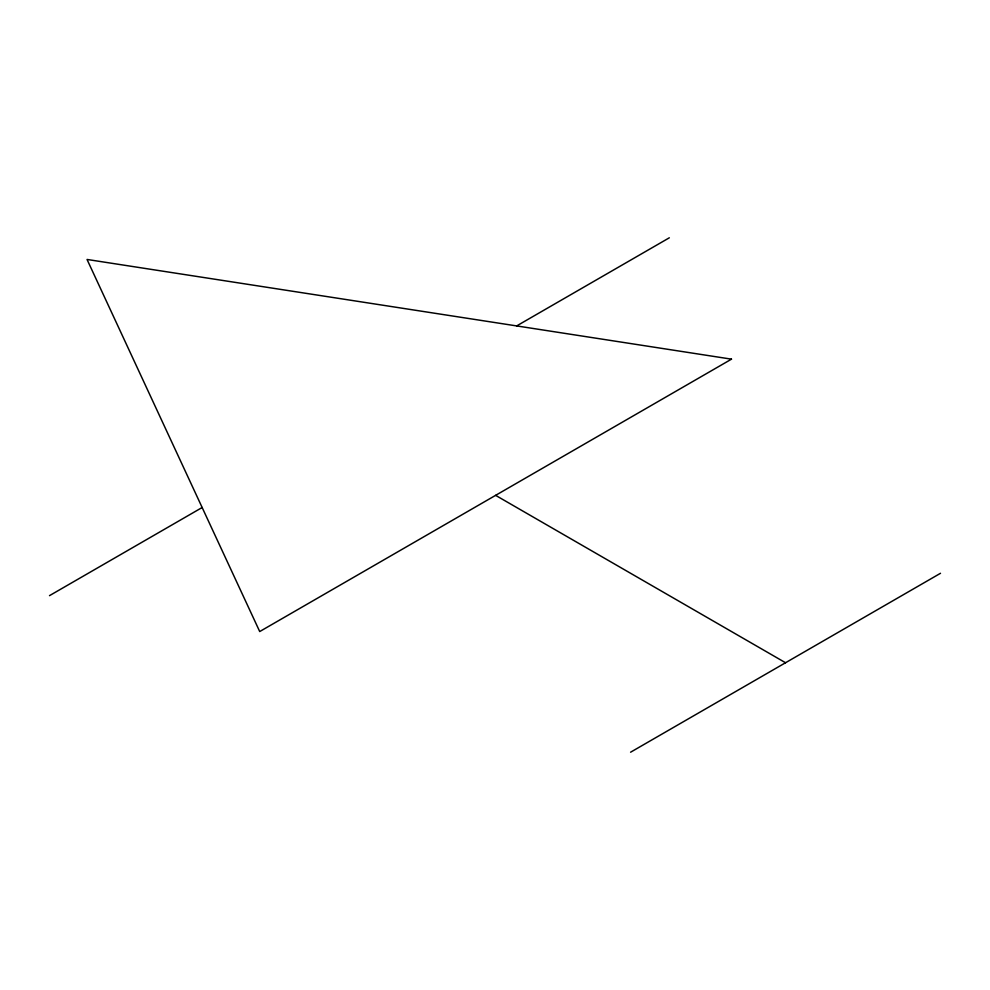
<?xml version="1.0" encoding="UTF-8"?>
<svg xmlns="http://www.w3.org/2000/svg" width="990" height="990" viewBox="0 0 990 990"><rect width="100%" height="100%" fill="white"/><g stroke="black" fill="none" stroke-linecap="round" stroke-linejoin="round"><path stroke-width="1.49" d="M49.5 595.646L202.146 507.511M516.669 325.92L669.327 237.798M630.593 752.202L940.5 573.284M495.606 495.346L785.54 662.743M731.499 359.16L259.714 631.546L87.033 259.454L731.499 359.16"/></g></svg>
